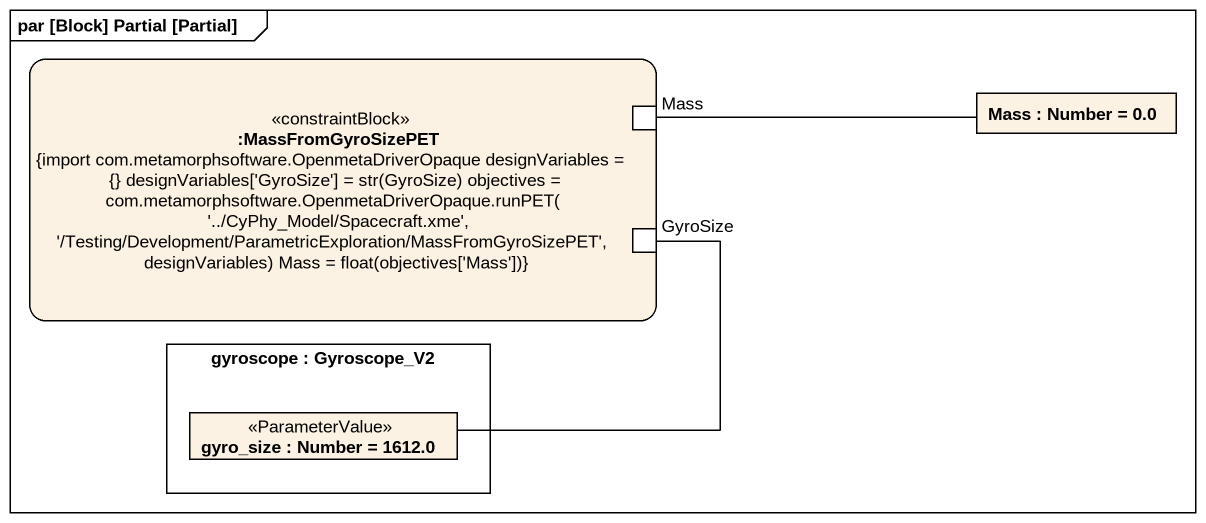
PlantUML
@startuml
mainframe par [Block] Partial [Partial]
rectangle ":MassFromGyroSizePET\n{import com.metamorphsoftware.OpenmetaDriverOpaque designVariables = {} designVariables['GyroSize'] = str(GyroSize) objectives = com.metamorphsoftware.OpenmetaDriverOpaque.runPET( '../CyPhy_Model/Spacecraft.xme', '/Testing/Development/ParametricExploration/MassFromGyroSizePET', designVariables) Mass = float(objectives['Mass'])}" as MassFromGyroSizePET <<constraintBlock>> {
  port Mass
  port GyroSize
}
rectangle "Mass : Number = 0.0" as Mass_2
rectangle "gyroscope : Gyroscope_V2" as gyroscope {
  rectangle "gyro_size : Number = 1612.0" as gyro_size <<ParameterValue>>
}
Mass -right- Mass_2
GyroSize -- gyro_size
@enduml
